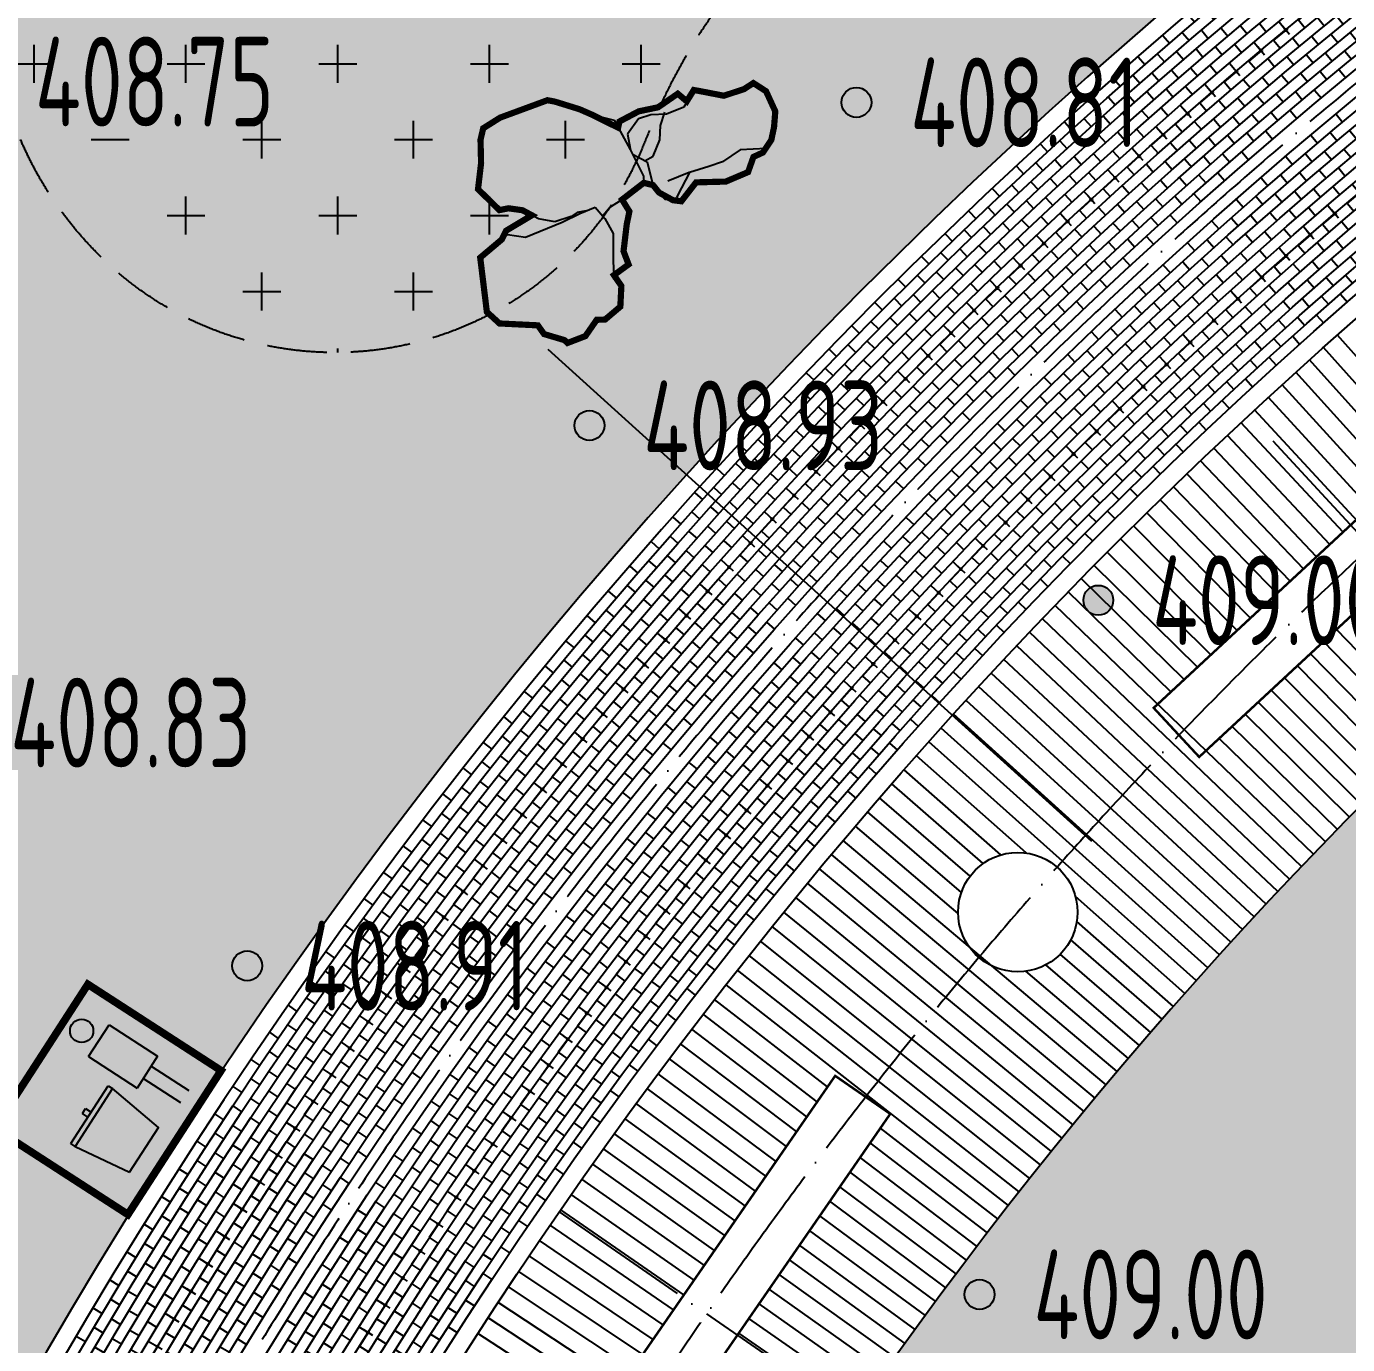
# Model space of a CAD drawing. Header units: millimetres. Extents: x 387826 to 388039216, y 3325062 to 3325368396.
# Drawn here: x 387567899 to 387578955, y 3324847378 to 3324858408 of the extents above; entities that cross this region are included whole.
import ezdxf
from ezdxf.enums import TextEntityAlignment as Align

# ---------------------------------------------------------------- set-up
doc = ezdxf.new("R2010")
doc.units = ezdxf.units.MM
doc.header["$LTSCALE"] = 1000
doc.header["$MEASUREMENT"] = 0
doc.linetypes.add('ACAD_ISO04W100', pattern=[30, 24, -3, 0, -3])
doc.linetypes.add('DASH', pattern=[0.35, 0.25, -0.1])
for name, color, linetype in [('0 Plan-Furniture', 215, 'Continuous'), ('0 Plan-Green C2', 75, 'DASH'), ('0 Plan-Green Hatch', 76, 'Continuous'), ('0 Plan-Hatch 1', 8, 'Continuous'), ('0 Plan-Pavedivide', 15, 'Continuous'), ('0 Plan-Road 2', 40, 'Continuous'), ('0 Plan-Rock', 15, 'Continuous'), ('0 Plan-Wall 1', 32, 'Continuous'), ('0 Plan-Water L', 150, 'Continuous'), ('0-SITE', 7, 'Continuous'), ('000-Earth-MSCQ（不打印）$0$GCD', 251, 'Continuous'), ('0NT-Center', 1, 'ACAD_ISO04W100'), ('0NT-Line 6', 251, 'Continuous')]:
    doc.layers.add(name, color=color, linetype=linetype)
doc.layers.add('0NT-辅助线（不打印）', color=157, linetype='Continuous', plot=False)
doc.styles.add('000-Earth-MSCQ（不打印）$0$HZ', font='gbenor.shx', dxfattribs={"width": 0.8, "bigfont": 'hztxt.shx'})
pattern_1 = [(90, (387910883.5935059, 3325096422.695915), (-798.2363799999999, 798.23638), [211.664528, -1384.80812]), (45, (387910883.5935059, 3325096422.695915), (-798.2369240652082, 798.2369240652083), [211.664528, -917.2129199999998]), (135, (387910883.5935059, 3325096422.695915), (-798.2369240652083, -798.2369240652082), [211.664528, -917.2129199999998])]

# ---------------------------------------------------------------- blocks, each defined once
blk = doc.blocks.new('GZF')
at = {"layer": '0 Plan-Hatch 1', "ltscale": 10}
for p, q in [((0, 630.0000009536743), (0, 540.0000004768372)), ((-135, 540.0000009536743), (-135, 450.0000004768372)), ((0, 450.0000009536743), (0, 360.0000004768372)), ((-135, 360.0000009536743), (-135, 270.0000004768372)), ((0, 270.0000009536743), (0, 180.0000004768372)), ((-135, 180.0000009536743), (-135, 90.00000047683716)), ((-135, 9.5367431640625e-07), (-135, -89.99999952316284)), ((0, 90.00000095367432), (0, 4.76837158203125e-07)), ((-135, -179.9999990463257), (-135, -269.9999995231628)), ((0, -269.9999990463257), (0, -359.9999995231628)), ((-135, -359.9999990463257), (-135, -449.9999995231628)), ((-135, -539.9999990463257), (-135, -629.9999995231628)), ((0, -449.9999990463257), (0, -539.9999995231628))]:
    blk.add_line(p, q, dxfattribs=at)
at = {"layer": '0NT-辅助线（不打印）', "ltscale": 10}
for p, q in [((0, 4.76837158203125e-07), (-135.0000000596046, 4.291534423828125e-06)), ((0, 44.99999952316284), (0, -45)), ((0, -89.99999904632568), (0, -179.9999995231628))]:
    blk.add_line(p, q, dxfattribs=at)
blk.add_circle((0, 9.5367431640625e-07), 9.101957738399506, dxfattribs=at)
blk = doc.blocks.new('hgreer')
at = {"layer": '0 Plan-Rock'}
for p, q in [((87294355.55795002, 81354781.10729504), (87294178.11190939, 81354751.86047316)), ((87294443.53921127, 81354780.05402851), (87294355.55795002, 81354781.10729504)), ((87294547.68330145, 81354721.65778351), (87294443.53921127, 81354780.05402851)), ((87294178.11190939, 81354751.86047316), (87294065.83607006, 81354637.78872204)), ((87294664.07947683, 81354656.3914814), (87294547.68330145, 81354721.65778351)), ((87294759.14183569, 81354538.71492577), (87294664.07947683, 81354656.3914814)), ((87294065.83607006, 81354637.78872204), (87294117.01122522, 81354456.20700169)), ((87294731.7388463, 81354582.50181723), (87294664.24018526, 81354326.38945389)), ((87294773.08252478, 81354434.33788824), (87294759.14183569, 81354538.71492577)), ((87294117.01122522, 81354456.20700169), (87294095.41249323, 81354331.52632284)), ((87294903.68527222, 81354336.96669865), (87294773.08252478, 81354434.33788824)), ((87294095.41249323, 81354331.52632284), (87294030.19147348, 81354215.21090364)), ((87294664.24018526, 81354326.38945389), (87294726.92880392, 81354122.25697279)), ((87294931.09391212, 81354184.80406904), (87294903.68527222, 81354336.96669865)), ((87294030.19147348, 81354215.21090364), (87293950.50170279, 81354058.7284131)), ((87294726.92880392, 81354122.25697279), (87294732.5263834, 81353974.28032875)), ((87294925.65704155, 81354002.77868557), (87294931.09391212, 81354184.80406904)), ((87293950.50170279, 81354058.7284131), (87294085.01149035, 81353910.88410997)), ((87294732.5263834, 81353974.28032875), (87294732.47653246, 81353773.14170551)), ((87294847.1803999, 81353805.38219404), (87294925.65704155, 81354002.77868557)), ((87294023.75106525, 81353945.23439169), (87293945.06209517, 81353876.70456362)), ((87293945.06209517, 81353876.70456362), (87293978.86129236, 81353793.37982321)), ((87294085.01149035, 81353910.88410997), (87294101.38487864, 81353724.67772675)), ((87293978.86129236, 81353793.37982321), (87294010.44285583, 81353663.0162301)), ((87294101.38487864, 81353724.67772675), (87294062.62154865, 81353569.38563776)), ((87294194.49001312, 81353632.23753595), (87294078.83149195, 81353713.18281698)), ((87294732.47653246, 81353773.14170551), (87294855.4718895, 81353647.84643793)), ((87294733.32646942, 81353768.42199326), (87294752.7542243, 81353536.46374273)), ((87294985.5991621, 81353607.06822824), (87294847.1803999, 81353805.38219404)), ((87294010.44285583, 81353663.0162301), (87294001.0962081, 81353531.46549511)), ((87294327.30845976, 81353581.90174913), (87294194.49001312, 81353632.23753595)), ((87294466.7307601, 81353471.53891182), (87294327.30845976, 81353581.90174913)), ((87294855.4718895, 81353647.84643793), (87294933.63376474, 81353571.83388138)), ((87294915.46659803, 81353453.2730689), (87294985.5991621, 81353607.06822824)), ((87294001.0962081, 81353531.46549511), (87293982.1913867, 81353397.22570324)), ((87294062.62154865, 81353569.38563776), (87294062.83210802, 81353440.52223349)), ((87294062.83210802, 81353440.52223349), (87294178.22474575, 81353287.3048029)), ((87294486.30451298, 81353376.63236427), (87294466.7307601, 81353471.53891182)), ((87294754.92104006, 81353382.36224747), (87294915.46659803, 81353453.2730689)), ((87293982.1913867, 81353397.22570324), (87294040.96926165, 81353243.56614494)), ((87294334.34331751, 81353267.93039131), (87294629.21914673, 81353316.73175287)), ((87294386.46046972, 81353276.55567598), (87294503.96522665, 81353394.33422852)), ((87294503.96522665, 81353394.33422852), (87294754.92104006, 81353382.36224747)), ((87294629.21914673, 81353316.73175287), (87294695.59404516, 81353299.90225601)), ((87293881.95533514, 81353001.33173227), (87294002.8869195, 81353200.15958261)), ((87294002.8869195, 81353200.15958261), (87294334.34331751, 81353267.93039131)), ((87294040.96926165, 81353243.56614494), (87294087.5199771, 81353217.46397257)), ((87294178.22474575, 81353287.3048029), (87294341.44099522, 81353269.10504293)), ((87294695.59404516, 81353299.90225601), (87294797.77804232, 81353019.78459024)), ((87294797.2513938, 81353021.22829533), (87294928.35195875, 81353075.89960194)), ((87294928.35195875, 81353075.89960194), (87295164.21005392, 81352945.8500886)), ((87293707.04556465, 81352798.5372243), (87293881.95533514, 81353001.33173227)), ((87294797.77804232, 81353019.78459024), (87294828.17697763, 81352902.62679052)), ((87295164.21005392, 81352945.8500886), (87295294.30506325, 81352900.8138256)), ((87295294.30506325, 81352900.8138256), (87295436.7808919, 81352909.88579369)), ((87295436.7808919, 81352909.88579369), (87295535.80596161, 81352712.5181551)), ((87293611.90141344, 81352617.88646793), (87293707.04556465, 81352798.5372243)), ((87294783.89886093, 81352759.74909401), (87294922.68821096, 81352819.02491999)), ((87294828.17697763, 81352902.62679052), (87294889.36295891, 81352809.43795013)), ((87294889.36295891, 81352809.43795013), (87294893.53768969, 81352806.57496452)), ((87294922.68821096, 81352819.02491999), (87295093.40136433, 81352851.9939723)), ((87295093.40136433, 81352851.9939723), (87295359.6696682, 81352771.9161663)), ((87295495.84562588, 81352736.87204123), (87295622.469975, 81352776.15960741)), ((87295622.469975, 81352776.15960741), (87295818.58547544, 81352704.58441973)), ((87294792.83854675, 81352660.23945093), (87294781.2020874, 81352568.13327885)), ((87294798.87405062, 81352593.05690384), (87294783.89886093, 81352759.74909401)), ((87295359.6696682, 81352771.9161663), (87295495.84562588, 81352736.87204123)), ((87295818.58547544, 81352704.58441973), (87295897.6313386, 81352519.39395714)), ((87293611.2455144, 81352622.75509739), (87293618.59947062, 81352630.60410738)), ((87293612.46367359, 81352618.95403433), (87293611.2455144, 81352622.75509739)), ((87293634.5151391, 81352386.18992853), (87293611.90141344, 81352617.88646793)), ((87294781.2020874, 81352568.13327885), (87294803.82754755, 81352499.24621439)), ((87294829.69997835, 81352396.15216494), (87294798.87405062, 81352593.05690384)), ((87295897.6313386, 81352519.39395714), (87295875.03799915, 81352437.25423193)), ((87293638.73982191, 81352109.72977304), (87293634.5151391, 81352386.18992853)), ((87294803.82754755, 81352499.24621439), (87294805.84275723, 81352325.73192406)), ((87294867.24756336, 81351996.47886133), (87294829.69997835, 81352396.15216494)), ((87295875.03799915, 81352437.25423193), (87295998.39040709, 81352279.86569405)), ((87294805.84275723, 81352325.73192406), (87294729.88889408, 81352179.05230331)), ((87295998.39040709, 81352279.86569405), (87296011.18960857, 81352087.09489775)), ((87293691.33826399, 81351912.79822016), (87293638.73982191, 81352109.72977304)), ((87294729.88889408, 81352179.05230331), (87294598.35456133, 81352049.99602938)), ((87294745.82520914, 81351830.70942354), (87294674.40588522, 81352124.61457443)), ((87294598.35456133, 81352049.99602938), (87294537.39111853, 81351920.69665527)), ((87294787.96035194, 81351832.43062687), (87294867.24756336, 81351996.47886133)), ((87295936.69059563, 81352043.44170523), (87295855.45090389, 81351887.43670464)), ((87296011.18960857, 81352087.09489775), (87295936.69059563, 81352043.44170523)), ((87293793.29972267, 81351855.16876936), (87293691.33826399, 81351912.79822016)), ((87294020.61388016, 81351790.46834421), (87293793.29972267, 81351855.16876936)), ((87294537.39111853, 81351920.69665527), (87294528.00491762, 81351827.74941826)), ((87295752.93615198, 81351854.00780106), (87295717.958148, 81351717.75891066)), ((87295855.45090389, 81351887.43670464), (87295752.93615198, 81351854.00780106)), ((87294261.92574072, 81351683.3802619), (87294020.61388016, 81351790.46834421)), ((87294403.26178503, 81351753.4624834), (87294261.92574072, 81351683.3802619)), ((87294528.00491762, 81351827.74941826), (87294403.26178503, 81351753.4624834)), ((87294823.57447815, 81351755.92092943), (87294745.82520914, 81351830.70942354)), ((87294928.24235153, 81351500.3071332), (87294787.96035194, 81351832.43062687)), ((87295717.958148, 81351717.75891066), (87295668.86266375, 81351569.5649929)), ((87295038.57397318, 81351501.56801844), (87294928.24235153, 81351500.3071332)), ((87295218.8379941, 81351460.2084279), (87295038.57397318, 81351501.56801844)), ((87295471.20922089, 81351402.30345297), (87295218.8379941, 81351460.2084279)), ((87295563.7357006, 81351441.81965446), (87295471.20922089, 81351402.30345297)), ((87295620.20724678, 81351489.60983896), (87295563.7357006, 81351441.81965446)), ((87295668.86266375, 81351569.5649929), (87295620.20724678, 81351489.60983896))]:
    blk.add_line(p, q, dxfattribs=at)
blk = doc.blocks.new('A$C6F3146E0')
at = {"layer": '0NT-Line 6', "ltscale": 10}
h = blk.add_hatch(color=250, dxfattribs=at)
h.dxf.hatch_style = 1
h.paths.add_polyline_path([(770.8263137936592, 224.670768737793), (810.3220527768135, 256.2139329910278), (835.2317494153976, 324.4204158782959), (833.3040155768394, 388.4453463554382), (820.9189774394035, 463.9596586227417), (754.3517169356346, 547.9615912437439), (685.1306374669075, 571.7637538909912), (648.6333835721016, 532.9735097885132), (560.9706773757935, 478.0560865402222), (435.4114928841591, 471.8050203323364), (412.9067182540894, 470.2245101928711), (393.1375009417534, 409.172682762146), (341.858026444912, 434.3570075035095), (264.9241532683372, 347.7219390869141), (178.5392355918884, 306.3339829444885), (99.75384694337845, 236.3871359825134), (100.6734097599983, 205.8461256027222), (-39.07419377565384, 236.9795122146606), (-102.4145213365555, 247.8891234397888), (-227.2226577997208, 255.3294014930725), (-263.6027362942696, 253.2760562896729), (-466.0318554639816, 116.5901379585266), (-533.2976085543633, 47.03379058837891), (-532.5472962260246, -9.940046787261963), (-502.9617641568184, -119.4587659835815), (-487.3542992472649, -245.2169432640076), (-362.168852865696, -318.9908819198608), (-321.607862830162, -299.8709025382996), (-253.3382203578949, -292.9825172424316), (-203.8347312808037, -305.8216533660889), (-307.0939737558365, -407.8742938041687), (-317.8145741820335, -454.746955871582), (-397.924086868763, -564.6175723075867), (-303.9935299754143, -812.2360253334045), (-231.2336182594299, -851.9496531486511), (-48.49573516845703, -816.4576859474182), (-9.395219087600708, -850.3686947822571), (93.0649853348732, -855.1476488113403), (111.2549631595612, -865.0760560035706), (187.399763584137, -812.1467542648315), (221.6528564691544, -722.4822506904602), (261.0329630374908, -711.4681391716003), (317.6792796850204, -633.1580109596252), (298.6361645460129, -534.7751779556274), (251.1640767455101, -492.3936176300049), (307.7410970926285, -425.3148427009583), (268.7809119224548, -368.9407444000244), (252.7369466423988, -239.6859731674194), (250.3308267593384, -175.0901141166687), (202.1934161186218, -127.8694906234741), (284.9391769766808, -23.94351768493652), (331.3716490268707, -23.94351720809937), (367.9684412479401, -52.22230958938599), (442.710650742054, -71.89512920379639), (483.0180369615555, -67.30876064300537), (530.3833799958229, 38.67332077026367), (669.1160991191864, 76.5786771774292), (763.058145403862, 146.8629102706909)])
at = {"layer": '0 Plan-Rock', "ltscale": 10, "const_width": 30}
blk.add_lwpolyline([(770.8263137936592, 224.670768737793), (810.3220527768135, 256.2139329910278), (835.2317494153976, 324.4204158782959), (833.3040155768394, 388.4453463554382), (820.9189774394035, 463.9596586227417), (754.3517169356346, 547.9615912437439), (685.1306374669075, 571.7637538909912), (648.6333835721016, 532.9735097885132), (560.9706773757935, 478.0560865402222), (435.4114928841591, 471.8050203323364), (412.9067182540894, 470.2245101928711), (393.1375009417534, 409.172682762146), (341.858026444912, 434.3570075035095), (264.9241532683372, 347.7219390869141), (178.5392355918884, 306.3339829444885), (99.75384694337845, 236.3871359825134), (100.6734097599983, 205.8461256027222), (-39.07419377565384, 236.9795122146606), (-102.4145213365555, 247.8891234397888), (-227.2226577997208, 255.3294014930725), (-263.6027362942696, 253.2760562896729), (-466.0318554639816, 116.5901379585266), (-533.2976085543633, 47.03379058837891), (-532.5472962260246, -9.940046787261963), (-502.9617641568184, -119.4587659835815), (-487.3542992472649, -245.2169432640076), (-362.168852865696, -318.9908819198608), (-321.607862830162, -299.8709025382996), (-253.3382203578949, -292.9825172424316), (-203.8347312808037, -305.8216533660889), (-307.0939737558365, -407.8742938041687), (-317.8145741820335, -454.746955871582), (-397.924086868763, -564.6175723075867), (-303.9935299754143, -812.2360253334045), (-231.2336182594299, -851.9496531486511), (-48.49573516845703, -816.4576859474182), (-9.395219087600708, -850.3686947822571), (93.0649853348732, -855.1476488113403), (111.2549631595612, -865.0760560035706), (187.399763584137, -812.1467542648315), (221.6528564691544, -722.4822506904602), (261.0329630374908, -711.4681391716003), (317.6792796850204, -633.1580109596252), (298.6361645460129, -534.7751779556274), (251.1640767455101, -492.3936176300049), (307.7410970926285, -425.3148427009583), (268.7809119224548, -368.9407444000244), (252.7369466423988, -239.6859731674194), (250.3308267593384, -175.0901141166687), (202.1934161186218, -127.8694906234741), (284.9391769766808, -23.94351768493652), (331.3716490268707, -23.94351720809937), (367.9684412479401, -52.22230958938599), (442.710650742054, -71.89512920379639), (483.0180369615555, -67.30876064300537), (530.3833799958229, 38.67332077026367), (669.1160991191864, 76.5786771774292), (763.058145403862, 146.8629102706909)], close=True, dxfattribs=at)
at = {"layer": '0 Plan-Rock', "xscale": 0.4800000000000001, "yscale": 0.4800000000000001, "zscale": 0.4800000000000001, "rotation": 301.0050644222225}
blk.add_blockref('hgreer', (-55053982.43733722, 15799643.40212011), dxfattribs=at)
blk = doc.blocks.new('2000')
at = {"layer": '0NT-辅助线（不打印）', "ltscale": 10}
blk.add_line((0, 3068.412932872772), (0, -3068.412932872772), dxfattribs=at)
blk = doc.blocks.new('000-Earth-MSCQ（不打印）$0$gc200')
h = blk.add_hatch(color=256)
edge = h.paths.add_edge_path()
edge.add_arc((0, -5.551115123125783e-17), 0.2500000000000001, 0, 360)
blk.add_circle((0, -5.551115123125783e-17), 0.2500000000000001)
blk = doc.blocks.new('000-Earth-MSCQ（不打印）')
at = {"layer": '000-Earth-MSCQ（不打印）$0$GCD', "linetype": 'Continuous'}
ref = blk.add_blockref('000-Earth-MSCQ（不打印）$0$gc200', (387567520.4, 3324857946.1), dxfattribs=dict(at, xscale=500, yscale=500, zscale=500))
ref.add_attrib('height', '408.75', dxfattribs={"linetype": 'Continuous', "height": 750, "style": '000-Earth-MSCQ（不打印）$0$HZ', "width": 0.8}).set_placement((387567970.4, 3324857946.1), align=Align.MIDDLE_LEFT)
ref = blk.add_blockref('000-Earth-MSCQ（不打印）$0$gc200', (387574844.8, 3324857772), dxfattribs=dict(at, xscale=500, yscale=500, zscale=500))
ref.add_attrib('height', '408.81', dxfattribs={"linetype": 'Continuous', "height": 750, "style": '000-Earth-MSCQ（不打印）$0$HZ', "width": 0.8}).set_placement((387575294.8, 3324857772), align=Align.MIDDLE_LEFT)
ref = blk.add_blockref('000-Earth-MSCQ（不打印）$0$gc200', (387572610.4, 3324855069.2), dxfattribs=dict(at, xscale=500, yscale=500, zscale=500))
ref.add_attrib('height', '408.93', dxfattribs={"linetype": 'Continuous', "height": 750, "style": '000-Earth-MSCQ（不打印）$0$HZ', "width": 0.8}).set_placement((387573060.4, 3324855069.2), align=Align.MIDDLE_LEFT)
ref = blk.add_blockref('000-Earth-MSCQ（不打印）$0$gc200', (387576869.3, 3324853606.2), dxfattribs=dict(at, xscale=500, yscale=500, zscale=500))
ref.add_attrib('height', '409.00', dxfattribs={"linetype": 'Continuous', "height": 750, "style": '000-Earth-MSCQ（不打印）$0$HZ', "width": 0.8}).set_placement((387577319.3, 3324853606.2), align=Align.MIDDLE_LEFT)
ref = blk.add_blockref('000-Earth-MSCQ（不打印）$0$gc200', (387567313.4, 3324852582.6), dxfattribs=dict(at, xscale=500, yscale=500, zscale=500))
ref.add_attrib('height', '408.83', dxfattribs={"linetype": 'Continuous', "height": 750, "style": '000-Earth-MSCQ（不打印）$0$HZ', "width": 0.8}).set_placement((387567763.4, 3324852582.6), align=Align.MIDDLE_LEFT)
ref = blk.add_blockref('000-Earth-MSCQ（不打印）$0$gc200', (387569746.6, 3324850548.1), dxfattribs=dict(at, xscale=500, yscale=500, zscale=500))
ref.add_attrib('height', '408.91', dxfattribs={"linetype": 'Continuous', "height": 750, "style": '000-Earth-MSCQ（不打印）$0$HZ', "width": 0.8}).set_placement((387570196.6, 3324850548.1), align=Align.MIDDLE_LEFT)
ref = blk.add_blockref('000-Earth-MSCQ（不打印）$0$gc200', (387575875.7, 3324847797.7), dxfattribs=dict(at, xscale=500, yscale=500, zscale=500))
ref.add_attrib('height', '409.00', dxfattribs={"linetype": 'Continuous', "height": 750, "style": '000-Earth-MSCQ（不打印）$0$HZ', "width": 0.8}).set_placement((387576325.7, 3324847797.7), align=Align.MIDDLE_LEFT)
blk = doc.blocks.new('fsdeghfgjfg')
at = {"layer": '0 Plan-Furniture'}
for p, q in [((481422.0104726141, 3490948.201271868), (481422.5052769388, 3490948.201294146)), ((481422.0104726141, 3490948.201271868), (481422.0105066623, 3490947.445009573)), ((481422.5052769388, 3490948.201294146), (481422.5053109869, 3490947.44503185)), ((481420.93110653, 3490947.778263784), (481421.8305891898, 3490947.77830428)), ((481420.9311096692, 3490947.708537716), (481420.93110653, 3490947.778263784)), ((481421.3430499425, 3490947.864711008), (481421.4199289019, 3490947.86471447)), ((481421.3430538336, 3490947.778282331), (481421.3430499425, 3490947.864711008)), ((481421.4199289019, 3490947.86471447), (481421.4199327931, 3490947.778285792)), ((481421.8305891898, 3490947.77830428), (481421.830592329, 3490947.708578212)), ((481422.5053109869, 3490947.44503185), (481422.0105066623, 3490947.445009573)), ((481422.1604759517, 3490946.858928958), (481422.160449565, 3490947.445016324)), ((481422.3493834257, 3490947.44502483), (481422.3494098123, 3490946.858937464))]:
    blk.add_line(p, q, dxfattribs=at)
at = {"layer": '0 Plan-Furniture', "const_width": 0.1}
blk.add_lwpolyline([(481420.5576483212, 3490948.720909328), (481420.5577417252, 3490946.646265627), (481422.7990485331, 3490946.646366535), (481422.7989551292, 3490948.721010235)], close=True, dxfattribs=at)
at = {"layer": '0 Plan-Furniture'}
blk.add_lwpolyline([(481421.0310007501, 3490946.929665298), (481421.7299928516, 3490946.929696769), (481421.8298137996, 3490947.708578177), (481420.9311096692, 3490947.708537716)], close=True, dxfattribs=at)
blk.add_circle((481422.2442616898, 3490948.458704368), 0.1524818489228128, dxfattribs=at)

msp = doc.modelspace()

# ---------------------------------------------------------------- hatches: boundary and pattern name
at = {"layer": '0 Plan-Green Hatch', "ltscale": 10}
h = msp.add_hatch(dxfattribs=at)
h.set_pattern_fill('GRASS', color=256, scale=400, double=1)
h.set_pattern_definition(pattern_1)
edge = h.paths.add_edge_path()
edge.add_line((387564086.8344178, 3324808678.800298), (387562589.6163356, 3324819517.294517))
edge.add_arc((387605680.4219431, 3324825469.812646), 43499.99999974993, 114.11346946613901, 187.8650025794132, ccw=False)
edge.add_arc((387581780.5377051, 3324878864.993055), 14999.99792741948, 294.1134694825049, 372.9095372634073)
edge.add_line((387596401.395973, 3324882216.178118), (387591598.4141135, 3324881444.393431))
edge.add_arc((387632665.6745943, 3324896181.362542), 43631.38941143492, 171.4450994506977, 199.7405030781659, ccw=False)
edge.add_line((387589519.737661, 3324902671.837727), (387585471.7750569, 3324902671.837725))
edge.add_line((387585471.7750569, 3324902671.837725), (387585471.7750575, 3324896071.837725))
edge.add_line((387585471.7750575, 3324896071.837725), (387583771.2061465, 3324896071.837726))
edge.add_line((387583771.2061465, 3324896071.837726), (387583771.7750568, 3324893071.837725))
edge.add_line((387583771.7750568, 3324893071.837725), (387584321.7691975, 3324893071.837725))
edge.add_line((387584321.7691975, 3324893071.837725), (387584321.7691975, 3324886221.837725))
edge.add_line((387584321.7691975, 3324886221.837725), (387575071.7750568, 3324886221.837725))
edge.add_line((387575071.7750568, 3324886221.837725), (387575071.7750568, 3324893071.837726))
edge.add_line((387575071.7750568, 3324893071.837726), (387576921.7750567, 3324893071.837725))
edge.add_line((387576921.7750567, 3324893071.837725), (387576921.7750567, 3324896071.837725))
edge.add_line((387576921.7750567, 3324896071.837725), (387573921.7750568, 3324896071.837725))
edge.add_line((387573921.7750568, 3324896071.837725), (387573921.7750568, 3324902671.837725))
edge.add_line((387573921.7750568, 3324902671.837725), (387563511.7750573, 3324902671.837725))
edge.add_line((387563511.7750573, 3324902671.837725), (387563511.7750572, 3324906271.837728))
edge.add_line((387563511.7750572, 3324906271.837728), (387558011.7750598, 3324906271.837728))
edge.add_line((387558011.7750598, 3324906271.837728), (387558011.7750579, 3324931571.837728))
edge.add_line((387558011.7750579, 3324931571.837728), (387563511.7750573, 3324931571.837729))
edge.add_line((387563511.7750573, 3324931571.837729), (387563511.7750573, 3324932400.198334))
edge.add_line((387563511.7750573, 3324932400.198334), (387563835.6215441, 3324932724.841094))
edge.add_line((387563835.6215441, 3324932724.841094), (387559941.7617906, 3324936609.150068))
edge.add_line((387559941.7617906, 3324936609.150068), (387565450.4181589, 3324942131.351175))
edge.add_line((387565450.4181589, 3324942131.351175), (387569344.2779095, 3324938247.042197))
edge.add_line((387569344.2779095, 3324938247.042197), (387569668.2767904, 3324938571.837728))
edge.add_line((387569668.2767904, 3324938571.837728), (387569853.3400446, 3324938571.837729))
edge.add_line((387569853.3400446, 3324938571.837729), (387569853.3400441, 3324944071.837729))
edge.add_line((387569853.3400441, 3324944071.837729), (387580153.3400453, 3324944071.837728))
edge.add_line((387580153.3400453, 3324944071.837728), (387580153.3400444, 3324938571.837729))
edge.add_line((387580153.3400444, 3324938571.837729), (387580503.3400441, 3324938571.837729))
edge.add_arc((387564914.2130557, 3324960010.964717), 26507.67900640226, 306.0221897285143, 323.9778102701975)
edge.add_line((387586353.3400443, 3324944421.837729), (387586353.3400441, 3324946071.837729))
edge.add_line((387586353.3400441, 3324946071.837729), (387565969.8992068, 3324946071.837758))
edge.add_line((387565969.8992068, 3324946071.837758), (387555981.1851352, 3324936058.587054))
edge.add_line((387555981.1851352, 3324936058.587054), (387556082.6432843, 3324865034.57372))
edge.add_line((387556082.6432843, 3324865034.57372), (387556222.5906866, 3324859820.49919))
edge.add_line((387556222.5906866, 3324859820.49919), (387559227.676034, 3324808007.561311))
edge.add_line((387559227.676034, 3324808007.561311), (387564086.8344178, 3324808678.800298))
h = msp.add_hatch(dxfattribs=at)
h.set_pattern_fill('GRASS', color=256, scale=400, double=1)
h.set_pattern_definition(pattern_1)
edge = h.paths.add_edge_path()
edge.add_line((387597244.1012358, 3324869652.073418), (387615650.9033179, 3324860352.642957))
edge.add_line((387615650.9033179, 3324860352.642957), (387617347.0347105, 3324854765.800614))
edge.add_line((387617347.0347105, 3324854765.800614), (387614874.1121762, 3324850380.716658))
edge.add_line((387614874.1121762, 3324850380.716658), (387614171.6783034, 3324850776.953465))
edge.add_line((387614171.6783034, 3324850776.953465), (387612942.2259973, 3324848485.501198))
edge.add_line((387612942.2259973, 3324848485.501198), (387608980.5156365, 3324853034.942252))
edge.add_line((387608980.5156365, 3324853034.942252), (387591571.0079477, 3324839024.665954))
edge.add_line((387591571.0079477, 3324839024.665954), (387597082.0481482, 3324832681.045711))
edge.add_line((387597082.0481482, 3324832681.045711), (387596137.4804676, 3324826849.925329))
edge.add_line((387596137.4804676, 3324826849.925329), (387592355.3483337, 3324826109.485271))
edge.add_line((387592355.3483337, 3324826109.485271), (387587163.2407308, 3324822803.542613))
edge.add_line((387587163.2407308, 3324822803.542613), (387583345.3163654, 3324819564.383496))
edge.add_line((387583345.3163654, 3324819564.383496), (387578831.8118006, 3324814782.360039))
edge.add_line((387578831.8118006, 3324814782.360039), (387574232.9175696, 3324808494.544074))
edge.add_line((387574232.9175696, 3324808494.544074), (387576543.3730932, 3324804114.27661))
edge.add_line((387576543.3730932, 3324804114.27661), (387573657.4145355, 3324802297.433448))
edge.add_line((387573657.4145355, 3324802297.433448), (387569195.7554237, 3324809384.54122))
edge.add_line((387569195.7554237, 3324809384.54122), (387567058.6141148, 3324809089.318789))
edge.add_line((387567058.6141148, 3324809089.318789), (387565881.7944385, 3324817608.420587))
edge.add_line((387565881.7944385, 3324817608.420587), (387565561.3948045, 3324819927.821896))
edge.add_line((387565561.3948045, 3324819927.821896), (387568533.1745017, 3324820338.340388))
edge.add_arc((387605680.4207166, 3324825469.821534), 37500.00000137495, 127.8650025820148, 187.86500257961, ccw=False)
edge.add_line((387582662.8045762, 3324855074.539863), (387580821.3952854, 3324857442.917329))
edge.add_arc((387605680.011492, 3324825470.502886), 40499.21091855127, 114.11333840540269, 127.86513719353741, ccw=False)
edge.add_arc((387581780.6707457, 3324878864.848396), 17999.80292449688, 294.1132710674926, 329.2144355217576)
at = {"layer": '0 Plan-Water L', "linetype": 'DASH', "ltscale": 2}
h = msp.add_hatch(dxfattribs=at)
h.set_pattern_fill('CROSS', color=256, scale=400)
h.set_pattern_definition([(0, (0, 0), (635, 635), [317.5, -952.5]), (90, (158.75, -158.75), (-635, 635), [317.5, -952.5])])
edge = h.paths.add_edge_path()
edge.add_arc((387578731.8554415, 3324869801.60384), 9292.964800809641, 172.7810729009763, 186.9884148001834, ccw=False)
edge.add_arc((387573608.5854224, 3324870450.542861), 4128.759388458725, 122.4616433274567, 172.7810729025385, ccw=False)
edge.add_arc((387573868.3470287, 3324870042.195815), 4612.725712168181, 50.970637794313575, 122.46164332730271, ccw=False)
edge.add_arc((387567774.0963753, 3324862524.30377), 14290.46262850034, 38.28748033566319, 50.97063779469039, ccw=False)
edge.add_arc((387583272.0869659, 3324874758.381556), 5454.419533931828, 218.2874803345436, 247.1423459536275)
edge.add_arc((387579858.8379191, 3324866661.399939), 3332.581112594108, -74.18286215509193, 67.1423459546819, ccw=False)
edge.add_arc((387583322.7005657, 3324854434.329431), 9375.668083699678, 105.8171378436092, 130.2570492376977)
edge.add_arc((387556333.438767, 3324886307.380341), 32389.28883900192, 304.9637872553655, 310.25704923723777, ccw=False)
edge.add_arc((387577795.0566415, 3324855615.745791), 5061.712124238383, 124.963787256364, 158.6836940335329)
edge.add_arc((387570479.4058077, 3324858470.397593), 2791.171679171877, 228.3701869724941, 338.6836940322097, ccw=False)
edge.add_arc((387570637.3218582, 3324858648.07642), 3028.884204579836, 141.9181237514098, 228.3701869736903, ccw=False)
edge.add_arc((387554640.601696, 3324866784.651759), 14986.51209755025, 335.2746254435771, 367.2307584621886)

# ---------------------------------------------------------------- linework, layer by layer
at = {"layer": '0 Plan-Green C2', "color": 8, "ltscale": 2, "flags": 128}
msp.add_lwpolyline([(387569507.9301831, 3324868670.941376, -0.06207075471387913), (387569512.5537001, 3324870969.366739, -0.223157391973918), (387571392.5362502, 3324873934.187527, -0.3224660880026179), (387576773.0660692, 3324873625.468872, -0.0553972789890716), (387578990.8488246, 3324871378.782109, 0.1265726027840528), (387581153.3557832, 3324869732.282609, -0.7088599908519), (387580767.1930401, 3324863455.001985, 0.1070453090693338), (387577263.9762408, 3324861589.398374, -0.02310032009155385), (387574894.3990196, 3324859763.891762, 0.1482017944823796), (387573079.6273232, 3324857455.761001, -0.5223069193411258), (387568625.1879557, 3324856384.129274, -0.3961908118298312), (387568253.1957414, 3324860516.252585, 0.1403456535412554), (387569507.9301829, 3324868670.941376, 0.6925973217245536)], format="xyb", dxfattribs=at)
at = {"layer": '0 Plan-Hatch 1', "ltscale": 10}
for p, q in [((387579691.8483988, 3324854895.542504), (387578870.4201923, 3324855825.609647)), ((387579581.1503609, 3324854792.801473), (387578753.8657476, 3324855722.26999)), ((387579470.4700681, 3324854690.076911), (387578637.7096241, 3324855618.482812)), ((387579359.8042427, 3324854587.365777), (387578521.9535403, 3324855514.249649)), ((387579249.1496082, 3324854484.665029), (387578406.5992084, 3324855409.572041)), ((387579138.5028893, 3324854381.971628), (387578291.6483349, 3324855304.451539)), ((387580214.3854422, 3324852996.736499), (387578177.1026203, 3324855198.889696)), ((387578917.2201031, 3324854176.594711), (387578062.9637591, 3324855092.888075)), ((387578806.5774888, 3324854073.905119), (387577949.2334395, 3324854986.448243)), ((387578695.9296951, 3324853971.210721), (387577835.9133441, 3324854879.571776)), ((387578585.2734481, 3324853868.508477), (387577723.0051493, 3324854772.260253)), ((387578474.6054726, 3324853765.795346), (387577610.5105252, 3324854664.515263)), ((387578363.9224917, 3324853663.06829), (387577498.4311358, 3324854556.338399)), ((387578253.2212271, 3324853560.324264), (387577386.7686393, 3324854447.731262)), ((387578142.4983981, 3324853457.560223), (387577275.5246875, 3324854338.695458)), ((387578031.7507215, 3324853354.773121), (387577164.7009258, 3324854229.232601)), ((387577920.9749114, 3324853251.959908), (387577054.2989939, 3324854119.344309)), ((387577810.1676781, 3324853149.11753), (387576944.3205248, 3324854009.032207)), ((387577699.3257287, 3324853046.242932), (387576834.7671454, 3324853898.297929)), ((387577588.4457657, 3324852943.333052), (387576725.6404763, 3324853787.143112)), ((387577477.5244873, 3324852840.384827), (387576616.9421319, 3324853675.569399)), ((387578669.5438678, 3324851482.559412), (387576508.6737199, 3324853563.578443)), ((387578569.6949069, 3324851378.47928), (387576400.8368423, 3324853451.171899)), ((387579689.7631318, 3324852501.945357), (387578862.7929068, 3324853362.052934)), ((387578470.2469918, 3324851274.015882), (387576293.433094, 3324853338.35143)), ((387579585.9859195, 3324852401.781595), (387578753.6892114, 3324853260.791643)), ((387578371.2015936, 3324851169.170766), (387576186.4640639, 3324853225.118705)), ((387579482.5947191, 3324852301.219431), (387578644.5674928, 3324853159.513625)), ((387578272.5601775, 3324851063.945484), (387576079.9313344, 3324853111.475399)), ((387579379.5910599, 3324852200.260353), (387578535.4245175, 3324853058.215878)), ((387578174.3242025, 3324850958.34159), (387575973.8364815, 3324852997.423194)), ((387579276.9764658, 3324852098.905855), (387578426.2570493, 3324852956.895398)), ((387578076.495122, 3324850852.360647), (387575868.1810745, 3324852882.963777)), ((387579174.7524548, 3324851997.157436), (387578317.0618492, 3324852855.54918)), ((387577979.074383, 3324850746.004224), (387575762.9666765, 3324852768.098839)), ((387579072.9205389, 3324851895.016602), (387578207.8356738, 3324852754.174214)), ((387577882.0634268, 3324850639.273893), (387575658.1948437, 3324852652.830082)), ((387578971.4822246, 3324851792.484863), (387578098.5752782, 3324852652.767486)), ((387577785.4636884, 3324850532.171234), (387575553.8671262, 3324852537.15921)), ((387578870.4390125, 3324851689.563735), (387577989.2774109, 3324852551.325981)), ((387577689.2765967, 3324850424.69783), (387575449.9850672, 3324852421.087934)), ((387578769.7923973, 3324851586.254743), (387577879.9388182, 3324852449.846677)), ((387576264.973614, 3324851492.136581), (387575346.5502035, 3324852304.61797)), ((387576053.8038512, 3324851476.510401), (387575243.5640652, 3324852187.751043)), ((387575905.6738787, 3324851404.46103), (387575141.0281756, 3324852070.488881)), ((387575796.3627718, 3324851298.206515), (387575038.9440516, 3324851952.833218)), ((387575723.0846198, 3324851160.91653), (387574937.3132033, 3324851834.785796)), ((387575695.5940034, 3324850985.005136), (387574836.1371342, 3324851716.348359)), ((387577027.6398131, 3324849662.137393), (387574735.4173409, 3324851597.522661)), ((387576934.8046024, 3324849551.755723), (387574635.1553134, 3324851478.310459)), ((387576842.3946221, 3324849441.017813), (387574535.3525347, 3324851358.713516)), ((387576750.4112394, 3324849329.925301), (387574436.0104814, 3324851238.733602)), ((387576658.8558149, 3324849218.479828), (387574337.1306229, 3324851118.372491)), ((387577593.5035748, 3324850316.855271), (387576678.4184623, 3324851126.383442)), ((387576567.7297029, 3324849106.683043), (387574238.714422, 3324850997.631965)), ((387577498.1460392, 3324850208.645154), (387576689.2792351, 3324850918.680573)), ((387576477.0342516, 3324848994.536603), (387574140.7633345, 3324850876.513808)), ((387576386.7708025, 3324848882.042163), (387574043.2788094, 3324850755.019814)), ((387577403.2054007, 3324850100.069077), (387576638.8240428, 3324850765.866677)), ((387576296.9406908, 3324848769.201389), (387573946.2622888, 3324850633.151778)), ((387577308.6830637, 3324849991.128649), (387576551.2855595, 3324850645.737014)), ((387576207.5452455, 3324848656.015951), (387573849.7152079, 3324850510.911505)), ((387577120.898881, 3324849772.161187), (387576263.6083653, 3324850501.660981)), ((387577214.5804264, 3324849881.82548), (387576429.461347, 3324850555.13531)), ((387576118.5857888, 3324848542.487522), (387573753.6389947, 3324850388.300801)), ((387574602.6662871, 3324849533.876812), (387573658.0350707, 3324850265.321482)), ((387574516.6373336, 3324849409.333568), (387573562.90485, 3324850141.975365)), ((387574430.6418492, 3324849284.838777), (387573468.2497399, 3324850018.264276)), ((387574344.6772723, 3324849160.388729), (387573374.0711406, 3324849894.190045)), ((387574258.7410434, 3324849035.979722), (387573280.3704453, 3324849769.754508)), ((387574172.8306077, 3324848911.608054), (387573187.1490402, 3324849644.959504)), ((387574086.9434129, 3324848787.270032), (387573094.408304, 3324849519.80688)), ((387574001.0769094, 3324848662.961965), (387573002.149609, 3324849394.298488)), ((387573915.2285498, 3324848538.680165), (387572910.3743197, 3324849268.436184)), ((387576030.063637, 3324848428.617782), (387575046.1006649, 3324849190.517725)), ((387573829.3957897, 3324848414.420948), (387572819.0837938, 3324849142.221829)), ((387575941.9800993, 3324848314.408414), (387574961.2992193, 3324849067.751532)), ((387573743.5760862, 3324848290.180632), (387572728.2793818, 3324849015.657292)), ((387575854.3364788, 3324848199.86111), (387574876.5307657, 3324848945.033101)), ((387573657.766897, 3324848165.955538), (387572637.9624268, 3324848888.744444)), ((387575767.1340721, 3324848084.977563), (387574791.792778, 3324848822.358775)), ((387573571.9656827, 3324848041.741989), (387572548.1342651, 3324848761.485163)), ((387573486.1699035, 3324847917.536309), (387572458.7962252, 3324848633.88133)), ((387575680.3741691, 3324847969.759472), (387574707.0827345, 3324848699.724902)), ((387573400.3770209, 3324847793.334822), (387572369.949629, 3324848505.934835)), ((387575594.0580531, 3324847854.208543), (387574622.3981159, 3324848577.127838)), ((387573314.5844963, 3324847669.133853), (387572281.5957906, 3324848377.647569)), ((387575508.1870012, 3324847738.326484), (387574537.7364066, 3324848454.563939)), ((387575422.7622835, 3324847622.11501), (387574453.095093, 3324848332.029567)), ((387573228.7897916, 3324847544.929729), (387572193.736017, 3324848249.021431)), ((387575337.7851638, 3324847505.575839), (387574368.4716649, 3324848209.521087)), ((387573142.9903682, 3324847420.718772), (387572106.371608, 3324848120.058322)), ((387575253.2568991, 3324847388.710696), (387574283.8636135, 3324848087.034868)), ((387573057.1836874, 3324847296.49731), (387572019.5038559, 3324847990.760151)), ((387575169.1787398, 3324847271.52131), (387574199.2684321, 3324847964.567282)), ((387572971.3672085, 3324847172.261663), (387571933.1340458, 3324847861.128831)), ((387575085.5519297, 3324847154.009414), (387574114.6836156, 3324847842.114699)), ((387572885.538391, 3324847048.008153), (387571847.2634552, 3324847731.166278)), ((387575002.3777058, 3324847036.176745), (387574030.1066597, 3324847719.673497)), ((387572799.694692, 3324846923.7331), (387571761.8933545, 3324847600.874417)), ((387574919.6572986, 3324846918.025049), (387573945.5350616, 3324847597.240051)), ((387572713.8335672, 3324846799.432819), (387571677.0250067, 3324847470.255173)), ((387574837.3919317, 3324846799.556072), (387573860.9663187, 3324847474.810739))]:
    msp.add_line(p, q, dxfattribs=at)
for points in [[(387566464.2581753, 3324809007.21509), (387564967.0388652, 3324819845.718197, -0.3333902236477403), (387588889.2170759, 3324862983.358829, 0.3563391209200024), (387598763.776785, 3324882650.427773, 0.3554643031310074)], [(387566553.4115662, 3324809019.530645), (387565056.1922562, 3324819858.033752, -0.3333902236493872), (387588925.986135, 3324862901.212397, 0.3563391209209531), (387598851.6211477, 3324882670.007557, 0.3553818061212201)], [(387566642.5649571, 3324809031.8462), (387565145.345647, 3324819870.349307, -0.3333902236512866), (387588962.7551941, 3324862819.065965, 0.356339120932595), (387598939.46551, 3324882689.587342, 0.3553001593736672)], [(387566731.718348, 3324809044.161755), (387565234.499038, 3324819882.664862, -0.333390223649402), (387588999.5242531, 3324862736.919532, 0.356339120939037), (387599027.3098732, 3324882709.167126, 0.3552193498026582)], [(387566820.8717389, 3324809056.47731), (387565323.6524289, 3324819894.980417, -0.3333902236477554), (387589036.2933122, 3324862654.7731, 0.3563391209330423), (387599115.1542358, 3324882728.74691, 0.3551393645752774)], [(387566018.4912207, 3324808945.637317), (387564521.2719107, 3324819784.140424, -0.3333902236491018), (387588705.3717806, 3324863394.090989, 0.3563391209065338), (387598324.554972, 3324882552.528852, 0.3558900195938993)], [(387566107.6446116, 3324808957.952871), (387564610.4253016, 3324819796.455978, -0.333390223651218), (387588742.1408397, 3324863311.944557, 0.3563391209069822), (387598412.3993343, 3324882572.108636, 0.3558030651764693)], [(387566196.7980025, 3324808970.268426), (387564699.5786925, 3324819808.771533, -0.3333902236493578), (387588778.9098988, 3324863229.798125, 0.3563391209093292), (387598500.2436969, 3324882591.68842, 0.3557170307009666)], [(387566285.9513934, 3324808982.583981), (387564788.7320834, 3324819821.087088, -0.3333902236512407), (387588815.6789578, 3324863147.651693, 0.3563391209135175), (387598588.0880597, 3324882611.268205, 0.3556319016327754)], [(387566375.1047844, 3324808994.899536), (387564877.8854743, 3324819833.402643, -0.3333902236493724), (387588852.4480169, 3324863065.50526, 0.3563391209171277), (387598675.9324228, 3324882630.847989, 0.3555476637506709)], [(387565751.0310479, 3324808908.690652), (387564253.8117379, 3324819747.193759, -0.3333902236509332), (387588595.0646034, 3324863640.530285, 0.3563391208934886), (387598061.0218834, 3324882493.789499, 0.3562473384572732)], [(387565840.1844389, 3324808921.006207), (387564342.9651288, 3324819759.509315, -0.3333902236490884), (387588631.8336625, 3324863558.383853, 0.3563391208984543), (387598148.8662462, 3324882513.369283, 0.3560667479674735)], [(387565929.3378298, 3324808933.321762), (387564432.1185197, 3324819771.824869, -0.3333902236474768), (387588668.6027215, 3324863476.237421, 0.3563391209034825), (387598236.7106093, 3324882532.949068, 0.3559779088058513)], [(387564770.3437479, 3324808773.21955), (387563273.1244379, 3324819611.722657, -0.3333902236536079), (387588190.6049533, 3324864544.141038, 0.3572129135221406), (387597084.0769978, 3324882325.877212, 0.3572129135221406)], [(387564859.4971388, 3324808785.535105), (387563362.2778288, 3324819624.038212, -0.3333902236554362), (387588227.3740124, 3324864461.994606, 0.3571113622396416), (387597173.1131638, 3324882340.184314, 0.3571113622396416)], [(387564948.6505297, 3324808797.850659), (387563451.4312197, 3324819636.353766, -0.3333902236570369), (387588264.1430715, 3324864379.848174, 0.3570109714509225), (387597262.1473266, 3324882354.491093, 0.3570109714509225)], [(387565037.8039206, 3324808810.166214), (387563540.5846106, 3324819648.669321, -0.333390223655476), (387588300.9121305, 3324864297.701742, 0.3569117213590469), (387597351.1795207, 3324882368.797557, 0.3569117213590469)], [(387565126.9573116, 3324808822.481769), (387563629.7380015, 3324819660.984876, -0.3333902236573201), (387588337.6811897, 3324864215.55531, 0.3568135926270396), (387597440.2097789, 3324882383.103709, 0.3568135926270396)], [(387565216.1107025, 3324808834.797324), (387563718.8913924, 3324819673.300431, -0.3333902236557532), (387588374.4502487, 3324864133.408878, 0.3567165663113567), (387597529.2381346, 3324882397.409555, 0.3567165663113567)], [(387565305.2640934, 3324808847.112878), (387563808.0447834, 3324819685.615985, -0.3333902236573681), (387588411.2193078, 3324864051.262446, 0.3566206239652251), (387597618.2646179, 3324882411.715101, 0.3566206239652251)], [(387565394.4174843, 3324808859.428433), (387563897.1981742, 3324819697.93154, -0.3333902236557948), (387588447.9883668, 3324863969.116014, 0.3565257474957703), (387597707.2892616, 3324882426.020351, 0.3565257474957703)], [(387564324.5767933, 3324808711.641776), (387562827.3574833, 3324819550.144883, -0.3333902236586661), (387588006.759658, 3324864954.873199, 0.3578477597491423), (387596637.5542452, 3324882260.077172, 0.3578477597491423)], [(387564413.7301843, 3324808723.957331), (387562916.5108742, 3324819562.460438, -0.3333902236535446), (387588043.5287171, 3324864872.726766, 0.3576311358317362), (387596727.9115957, 3324882268.645473, 0.3576311358317362)], [(387564502.8835751, 3324808736.272886), (387563005.6642651, 3324819574.775993, -0.3333902236553575), (387588080.2977762, 3324864790.580334, 0.3575247352280223), (387596816.9561297, 3324882282.953919, 0.3575247352280223)], [(387564592.0369661, 3324808748.58844), (387563094.817656, 3324819587.091547, -0.3333902236569445), (387588117.0668352, 3324864708.433902, 0.3574195790416662), (387596905.998517, 3324882297.262021, 0.3574195790416662)], [(387564681.190357, 3324808760.903995), (387563183.9710469, 3324819599.407102, -0.3333902236587722), (387588153.8358943, 3324864626.28747, 0.3573156455440328), (387596995.0387936, 3324882311.569783, 0.3573156455440328)]]:
    msp.add_lwpolyline(points, format="xyb", dxfattribs=at)
at = {"layer": '0 Plan-Pavedivide', "ltscale": 10}
for points in [[(387566910.0251299, 3324809068.792864), (387565412.8058198, 3324819907.295971, -0.333390223649218), (387589073.0623713, 3324862572.626668, 0.4011622674447712), (387598382.9264823, 3324885421.148175, 0.3549300060489251)], [(387565483.5708752, 3324808871.743988), (387563986.3515652, 3324819710.247095, -0.3333902236525026), (387588484.7574262, 3324863886.969581, 0.3564319191762885), (387597796.3120936, 3324882440.32531, 0.3549300060573612)], [(387565661.8776571, 3324808896.375098), (387564164.658347, 3324819734.878205, -0.3333902236496441), (387588558.2955444, 3324863722.676717, 0.356247338453138), (387597974.3524495, 3324882468.934375, 0.3549300060541096)], [(387565561.3948047, 3324819927.821896, -0.2679491924329968), (387580821.3952855, 3324857442.917328, -0.2675126100067163)]]:
    msp.add_lwpolyline(points, format="xyb", dxfattribs=at)
msp.add_arc((387605680.420715, 3324825469.821535), 43350.00000000439, 114.1134730189437, 187.8650025817801, dxfattribs=at)
at = {"layer": '0 Plan-Road 2', "ltscale": 10}
msp.add_circle((387576195.4502578, 3324850996.99367), 499.9999999999999, dxfattribs=at)
for centre, radius, start, end in [((387605680.4219431, 3324825469.812645), 43500, 114.1134694664441, 187.8650025793127), ((387605680.4207152, 3324825469.821534), 37499.9999999579, 127.8650025804399, 187.8650025799091)]:
    msp.add_arc(centre, radius, start, end, dxfattribs=at)
at = {"layer": '0 Plan-Wall 1', "ltscale": 10}
for points, const_width in [([(387577332.465445, 3324852705.75267), (387580630.7789657, 3324855766.982474), (387581011.7320085, 3324855356.525681), (387577713.4184875, 3324852295.295876)], 20), ([(387574667.0496795, 3324849627.083997), (387572109.4907579, 3324845924.531857), (387572570.2528021, 3324845606.257857), (387575127.8117242, 3324849308.809999)], 19.99999999999999)]:
    msp.add_lwpolyline(points, close=True, dxfattribs=dict(at, const_width=const_width))
at = {"layer": '0 Plan-Water L', "linetype": 'DASH', "ltscale": 2, "flags": 128}
msp.add_lwpolyline([(387569507.9301828, 3324868670.941375, -0.06207075471387913), (387569512.5536998, 3324870969.366738, -0.223157391973918), (387571392.5362499, 3324873934.187526, -0.3224660880026179), (387576773.0660689, 3324873625.468871, -0.0553972789890716), (387578990.8488243, 3324871378.782108, 0.1265726027840528), (387581153.3557829, 3324869732.282609, -0.7088599908519), (387580767.1930398, 3324863455.001984, 0.1070453090693338), (387577263.9762405, 3324861589.398373, -0.02310032009155385), (387574894.3990193, 3324859763.891761, 0.1482017944823796), (387573079.6273229, 3324857455.761, -0.5223069193411258), (387568625.1879554, 3324856384.129273, -0.3961908118298312), (387568253.1957411, 3324860516.252584, 0.1403456535412554), (387569507.9301826, 3324868670.941375, 0.6925973217245536)], format="xyb", dxfattribs=at)
at = {"layer": '0NT-Center', "ltscale": 0.05}
for p, q in [((387605680.4207153, 3324825469.821534), (387578129.3524705, 3324855154.643221)), ((387572357.4514518, 3324848487.851845), (387605680.4207153, 3324825469.821533))]:
    msp.add_line(p, q, dxfattribs=at)
for centre, radius, start, end in [((387605680.4219433, 3324825469.812645), 42000.0000001756, 114.1134694667017, 187.865002579946), ((387605680.4207152, 3324825469.821534), 38999.9999999579, 127.8650025799389, 187.8650025799091)]:
    msp.add_arc(centre, radius, start, end, dxfattribs=at)

# ---------------------------------------------------------------- block references
at = {"layer": '0 Plan-Furniture', "xscale": 640.0000000000001, "yscale": 640.0000000000001, "zscale": 640.0000000000001, "rotation": 57.08401191400869}
msp.add_blockref('fsdeghfgjfg', (2095684450.526606, 1852113664.727454), dxfattribs=at)
at = {"layer": '0 Plan-Pavedivide', "rotation": 47.86042199633696}
msp.add_blockref('2000', (387574536.8549922, 3324853649.242984), dxfattribs=at)
at = {"layer": '0 Plan-Rock', "ltscale": 10, "xscale": 1.727999999999999, "yscale": 1.727999999999999, "zscale": 1.727999999999999, "rotation": 346.2031117158512}
msp.add_blockref('A$C6F3146E0', (387572597.1627607, 3324857256.875263), dxfattribs=at)
at = {"layer": '0 Plan-Wall 1'}
for p, rotation in [((387579068.2626554, 3324858888.251232), 38.53142462964421), ((387578857.5835889, 3324858719.390081), 38.89354683162324), ((387578647.9759635, 3324858549.200773), 39.2556690336023), ((387578439.4481519, 3324858377.690105), 39.61779123558136), ((387578232.008484, 3324858204.864929), 39.9799134375604), ((387578025.6652458, 3324858030.732148), 40.34203563953944), ((387577820.4266799, 3324857855.298718), 40.70415784151847), ((387577616.3009844, 3324857678.571647), 41.06628004349752), ((387577413.2963131, 3324857500.557993), 41.42840224547659), ((387577211.4207752, 3324857321.264869), 41.79052444745562), ((387579261.952033, 3324857188.946877), 39.79049847216491), ((387577010.6824346, 3324857140.699435), 42.15264664943469), ((387579055.0534016, 3324857015.474411), 40.16525284397983), ((387576811.0893097, 3324856958.868904), 42.51476885141372), ((387576612.6493734, 3324856775.78054), 42.87689105339278), ((387578849.2938186, 3324856840.652404), 40.54000721579475), ((387578644.6820866, 3324856664.488335), 40.91476158760963), ((387576415.3705523, 3324856591.441657), 43.23901325537182), ((387578441.2269589, 3324856486.98974), 41.28951595942454), ((387576219.2607268, 3324856405.859616), 43.60113545735086), ((387578238.9371397, 3324856308.164213), 41.66427033123946), ((387576024.3277305, 3324856219.041832), 43.96325765932991), ((387578037.8212828, 3324856128.019404), 42.03902470305435), ((387575830.5793501, 3324856030.995768), 44.32537986130898), ((387577837.8879922, 3324855946.56302), 42.41377907486928), ((387575638.0233247, 3324855841.728934), 44.68750206328802), ((387577639.1458211, 3324855763.802823), 42.78853344668418), ((387575446.6673461, 3324855651.248891), 45.04962426526704), ((387577441.6032718, 3324855579.746632), 43.16328781849908), ((387575256.5190581, 3324855459.563248), 45.41174646724611), ((387577245.2687954, 3324855394.402321), 43.53804219031399), ((387575067.5860561, 3324855266.679661), 45.77386866922514), ((387577050.150791, 3324855207.77782), 43.9127965621289), ((387574879.8758871, 3324855072.605835), 46.13599087120421), ((387576856.2576061, 3324855019.881112), 44.28755093394381), ((387574693.3960491, 3324854877.349523), 46.49811307318323), ((387576663.5975353, 3324854830.720235), 44.66230530575873), ((387574508.1539912, 3324854680.918524), 46.8602352751623), ((387576472.1788209, 3324854640.303283), 45.03705967757362), ((387574324.1571128, 3324854483.320685), 47.22235747714136), ((387576282.0096518, 3324854448.6384), 45.4118140493885), ((387574141.4127638, 3324854284.563898), 47.58447967912039), ((387576093.0981637, 3324854255.733787), 45.78656842120343), ((387573959.9282438, 3324854084.656104), 47.94660188109943), ((387575905.4524381, 3324854061.597696), 46.16132279301832), ((387573779.7108023, 3324853883.605287), 48.30872408307848), ((387575719.0805027, 3324853866.238433), 46.53607716483324), ((387573600.7676381, 3324853681.419477), 48.67084628505754), ((387575533.9903307, 3324853669.664354), 46.91083153664815), ((387575350.1898403, 3324853471.88387), 47.28558590846307), ((387573423.1058991, 3324853478.106753), 49.03296848703658), ((387573246.732682, 3324853273.675235), 49.39509068901565), ((387575167.6868945, 3324853272.905442), 47.66034028027797), ((387573071.655032, 3324853068.133089), 49.75721289099468), ((387574986.489301, 3324853072.737582), 48.03509465209284), ((387572897.8799427, 3324852861.488525), 50.11933509297372), ((387574806.6048115, 3324852871.388853), 48.40984902390777), ((387572725.4143555, 3324852653.749799), 50.48145729495278), ((387574628.0411215, 3324852668.86787), 48.78460339572267), ((387572554.2651596, 3324852444.925207), 50.84357949693182), ((387574450.8058702, 3324852465.183296), 49.15935776753759), ((387572384.4391915, 3324852235.023092), 51.20570169891089), ((387574274.9066396, 3324852260.343844), 49.53411213935251), ((387574100.350955, 3324852054.358279), 49.9088665111674), ((387572215.943235, 3324852024.051838), 51.56782390088992), ((387573927.1462839, 3324851847.235412), 50.28362088298228), ((387572048.7840207, 3324851812.019873), 51.92994610286897), ((387573755.3000361, 3324851638.984104), 50.65837525479722), ((387571882.9682257, 3324851598.935665), 52.29206830484804), ((387573584.8195632, 3324851429.613265), 51.0331296266121), ((387571718.5024735, 3324851384.807728), 52.65419050682706), ((387573415.7121586, 3324851219.13185), 51.40788399842704), ((387571555.3933339, 3324851169.644613), 53.0163127088061), ((387573247.9850567, 3324851007.548866), 51.78263837024194), ((387571393.6473221, 3324850953.454916), 53.37843491078515), ((387573081.645433, 3324850794.873363), 52.15739274205683), ((387571233.2708991, 3324850736.247273), 53.74055711276421), ((387572916.7004036, 3324850581.114439), 52.53214711387174), ((387571074.2704713, 3324850518.03036), 54.10267931474327), ((387572753.157025, 3324850366.28124), 52.90690148568665), ((387570916.6523899, 3324850298.812893), 54.46480151672232), ((387572591.0222936, 3324850150.382956), 53.28165585750156), ((387570760.4229509, 3324850078.603629), 54.82692371870136), ((387572430.3031456, 3324849933.428823), 53.65641022931649), ((387570605.588395, 3324849857.411366), 55.18904592068039), ((387572271.0064567, 3324849715.428124), 54.03116460113137), ((387570452.154907, 3324849635.244936), 55.55116812265945), ((387572113.1390417, 3324849496.390183), 54.40591897294631), ((387570300.128616, 3324849412.113217), 55.9132903246385), ((387571956.7076543, 3324849276.324372), 54.78067334476117), ((387570149.5155944, 3324849188.02512), 56.27541252661755), ((387571801.7189867, 3324849055.240106), 55.15542771657608), ((387570000.3218588, 3324848962.989598), 56.63753472859658), ((387571648.1796694, 3324848833.146841), 55.53018208839102), ((387569852.5533684, 3324848737.015637), 56.99965693057565), ((387571496.0962709, 3324848610.05408), 55.90493646020592), ((387569706.2160262, 3324848510.112267), 57.3617791325547), ((387571345.4752973, 3324848385.971367), 56.27969083202082), ((387569561.3156773, 3324848282.288549), 57.72390133453374), ((387571196.3231924, 3324848160.908288), 56.65444520383571), ((387569417.8581101, 3324848053.553586), 58.08602353651278), ((387571048.646337, 3324847934.87447), 57.02919957565064), ((387569275.8490548, 3324847823.916512), 58.44814573849182), ((387570902.4510488, 3324847707.879585), 57.40395394746553), ((387569135.294184, 3324847593.386502), 58.81026794047088), ((387570757.7435821, 3324847479.933343), 57.77870831928047), ((387568996.1991122, 3324847361.972764), 59.17239014244994), ((387570614.5301275, 3324847251.045496), 58.15346269109533), ((387568858.5693956, 3324847129.684541), 59.53451234442898)]:
    msp.add_blockref('GZF', p, dxfattribs=dict(at, rotation=rotation))
at = {"layer": '0-SITE', "ltscale": 10}
msp.add_blockref('000-Earth-MSCQ（不打印）', (0, 0), dxfattribs=at)

doc.saveas('drawing.dxf')
